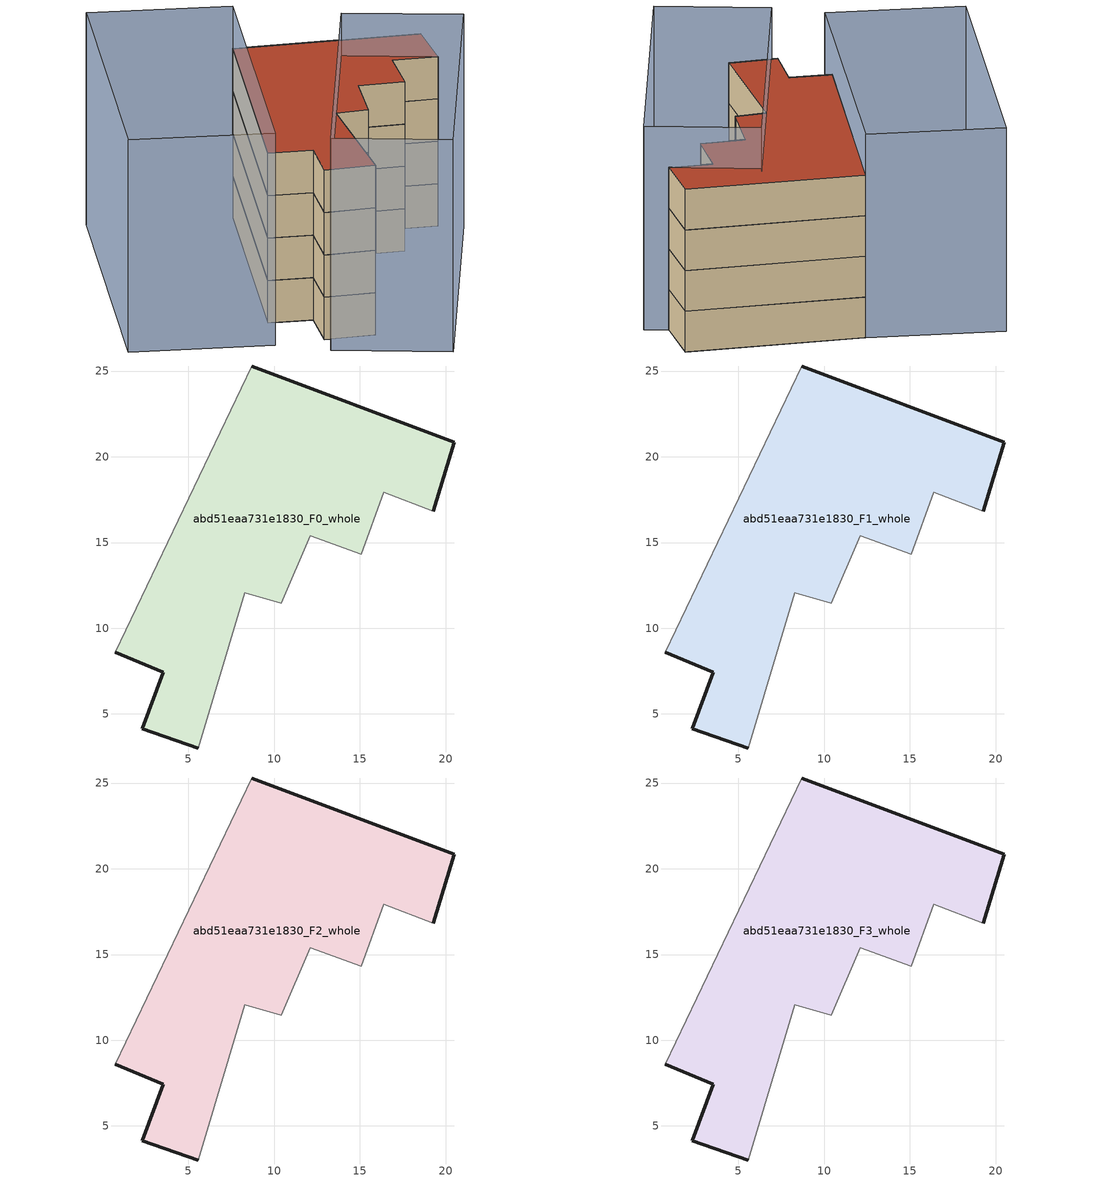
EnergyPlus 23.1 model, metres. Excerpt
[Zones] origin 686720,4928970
abd51eaa731e1830_F0_whole
 floor ground (EU_floor_Construction): 15.08,14.32 16.4,17.95 19.28,16.83 20.49,20.86 8.69,25.29 0.74,8.61 3.54,7.45 2.3,4.12 5.57,3.01 8.29,12.07 10.4,11.45 12.11,15.39 z0
 wall outside (EU_wall_Construction): 8.69,25.29 20.49,20.86 19.28,16.83 / 5.57,3.01 2.3,4.12 3.54,7.45 0.74,8.61 z0:3
 wall adiabatic (EU_wall_Construction): 19.28,16.83 16.4,17.95 15.08,14.32 12.11,15.39 10.4,11.45 8.29,12.07 5.57,3.01 / 0.74,8.61 8.69,25.29 z0:3
abd51eaa731e1830_F1_whole
 floor to abd51eaa731e1830_F0_whole (EU_floor_Construction): 15.08,14.32 16.4,17.95 19.27,16.83 20.49,20.86 8.69,25.29 0.74,8.61 3.53,7.45 2.29,4.12 5.57,3.01 8.29,12.07 10.4,11.45 12.11,15.39 z3
 wall outside (EU_wall_Construction): 8.69,25.29 20.49,20.86 19.28,16.83 / 5.57,3.01 2.3,4.12 3.54,7.45 0.74,8.61 z3:6
 wall adiabatic (EU_wall_Construction): 19.28,16.83 16.4,17.95 15.08,14.32 12.11,15.39 10.4,11.45 8.29,12.07 5.57,3.01 / 0.74,8.61 8.69,25.29 z3:6
abd51eaa731e1830_F2_whole
 floor to abd51eaa731e1830_F1_whole (EU_floor_Construction): 15.08,14.32 16.4,17.95 19.27,16.83 20.49,20.86 8.69,25.29 0.74,8.61 3.53,7.45 2.29,4.12 5.57,3.01 8.29,12.07 10.4,11.45 12.11,15.39 z6
 wall outside (EU_wall_Construction): 8.69,25.29 20.49,20.86 19.28,16.83 / 5.57,3.01 2.3,4.12 3.54,7.45 0.74,8.61 z6:9
 wall adiabatic (EU_wall_Construction): 19.28,16.83 16.4,17.95 15.08,14.32 12.11,15.39 10.4,11.45 8.29,12.07 5.57,3.01 / 0.74,8.61 8.69,25.29 z6:9
abd51eaa731e1830_F3_whole
 floor to abd51eaa731e1830_F2_whole (EU_floor_Construction): 15.08,14.32 16.4,17.95 19.27,16.83 20.49,20.86 8.69,25.29 0.74,8.61 3.53,7.45 2.29,4.12 5.57,3.01 8.29,12.07 10.4,11.45 12.11,15.39 z9
 wall outside (EU_wall_Construction): 8.69,25.29 20.49,20.86 19.28,16.83 / 5.57,3.01 2.3,4.12 3.54,7.45 0.74,8.61 z9:12
 wall adiabatic (EU_wall_Construction): 19.28,16.83 16.4,17.95 15.08,14.32 12.11,15.39 10.4,11.45 8.29,12.07 5.57,3.01 / 0.74,8.61 8.69,25.29 z9:12
 roof outside (EU_roof_Construction): 20.49,20.86 19.28,16.83 16.4,17.95 15.08,14.32 12.11,15.39 10.4,11.45 8.29,12.07 5.57,3.01 2.3,4.12 3.54,7.45 0.74,8.61 8.69,25.29 z12
shading: 20.67,15.88 8.31,-2.19 / 8.31,-2.19 1.65,2.36 / 1.65,2.36 14.01,20.44 / 14.01,20.44 20.67,15.88 / 8.69,25.3 -0.93,5.09 / -0.93,5.09 -9.68,9.26 / -9.68,9.26 -0.05,29.46 / -0.05,29.46 8.69,25.3 z0:15
[Building]
EU S2 Campaign: North Axis=0; Terrain=City; Solar Distribution=FullExterior
[Site:Location]
Bologna: Latitude=44.5; Longitude=11.25; Time Zone=1; Elevation=37
[SizingPeriod:WeatherFileDays]
AnnualSizingPeriod: Begin Month=1; Begin Day of Month=1; End Month=12; End Day of Month=31; Day of Week for Start Day=Monday; Use Weather File Daylight Saving Period=No; Use Weather File Rain and Snow Indicators=No
[MATERIAL]
EU_InternalMass_Material: Roughness=MediumRough; Thickness=0.1; Conductivity=1; Density=1800; Specific Heat=900; Thermal Absorptance=0.9; Solar Absorptance=0.7; Visible Absorptance=0.7
[MATERIAL:NOMASS] Roughness=MediumRough; Thermal Absorptance=0.9; Solar Absorptance=0.7; Visible Absorptance=0.7
Name | Thermal Resistance
EU_wall_NoMass | 0.937881
EU_roof_NoMass | 0.548572
EU_floor_NoMass | 0.71348
[CONSTRUCTION]
EU_wall_Construction: EU_wall_NoMass
EU_roof_Construction: EU_roof_NoMass
EU_floor_Construction: EU_floor_NoMass
EU_InternalMass_Construction: EU_InternalMass_Material
[ZONE] Type=1; Multiplier=1; Ceiling Height=autocalculate; Volume=520.293; Floor Area=autocalculate; Part of Total Floor Area=Yes
abd51eaa731e1830_F0_whole; abd51eaa731e1830_F1_whole; abd51eaa731e1830_F2_whole; abd51eaa731e1830_F3_whole
[INTERNALMASS] Construction=EU_InternalMass_Construction; Surface Area=173.431
Name | Zone or ZoneList
abd51eaa731e1830_F0_whole_EU_InternalMass | abd51eaa731e1830_F0_whole
abd51eaa731e1830_F1_whole_EU_InternalMass | abd51eaa731e1830_F1_whole
abd51eaa731e1830_F2_whole_EU_InternalMass | abd51eaa731e1830_F2_whole
abd51eaa731e1830_F3_whole_EU_InternalMass | abd51eaa731e1830_F3_whole
[OTHEREQUIPMENT] Fuel Type=Electricity; Design Level Calculation Method=Watts/Area; Power per Zone Floor Area=1; Fraction Latent=0; Fraction Radiant=0; Fraction Lost=0; Carbon Dioxide Generation Rate=0; EndUse Subcategory=EU_Step8_InternalGains
Name | Zone or ZoneList or Space or SpaceList | Schedule
EU_Step8_InternalGain_abd51eaa731e1830_F0_whole_f000 | abd51eaa731e1830_F0_whole | EU_Step8_GainSchedule_abd51eaa731e1830_F0_whole_f000
EU_Step8_InternalGain_abd51eaa731e1830_F1_whole_f000 | abd51eaa731e1830_F1_whole | EU_Step8_GainSchedule_abd51eaa731e1830_F1_whole_f000
EU_Step8_InternalGain_abd51eaa731e1830_F2_whole_f000 | abd51eaa731e1830_F2_whole | EU_Step8_GainSchedule_abd51eaa731e1830_F2_whole_f000
EU_Step8_InternalGain_abd51eaa731e1830_F3_whole_f000 | abd51eaa731e1830_F3_whole | EU_Step8_GainSchedule_abd51eaa731e1830_F3_whole_f000
[ZONEVENTILATION:DESIGNFLOWRATE] Schedule=EU_AlwaysOn; Design Flow Rate Calculation Method=AirChanges/Hour; Air Changes per Hour=0.687892; Ventilation Type=Natural; Fan Pressure Rise=0; Fan Total Efficiency=1; Constant Term Coefficient=1; Temperature Term Coefficient=0; Velocity Term Coefficient=0; Velocity Squared Term Coefficient=0; Minimum Indoor Temperature=-100; Maximum Indoor Temperature=100; Delta Temperature=-100; Minimum Outdoor Temperature=-100; Maximum Outdoor Temperature=100; Maximum Wind Speed=40
Name | Zone or ZoneList or Space or SpaceList
EU_ConstantAir_abd51eaa731e1830_F0_whole | abd51eaa731e1830_F0_whole
EU_ConstantAir_abd51eaa731e1830_F1_whole | abd51eaa731e1830_F1_whole
EU_ConstantAir_abd51eaa731e1830_F2_whole | abd51eaa731e1830_F2_whole
EU_ConstantAir_abd51eaa731e1830_F3_whole | abd51eaa731e1830_F3_whole
[HVACTEMPLATE:THERMOSTAT] Constant Heating Setpoint=20; Constant Cooling Setpoint=50
EU_HeatOnly_abd51eaa731e1830_F0_whole; EU_HeatOnly_abd51eaa731e1830_F1_whole; EU_HeatOnly_abd51eaa731e1830_F2_whole; EU_HeatOnly_abd51eaa731e1830_F3_whole
[HVACTEMPLATE:ZONE:IDEALLOADSAIRSYSTEM] System Availability Schedule=EU_AlwaysOn; Maximum Heating Supply Air Temperature=50; Minimum Cooling Supply Air Temperature=13; Maximum Heating Supply Air Humidity Ratio=0.0156; Minimum Cooling Supply Air Humidity Ratio=0.0077; Heating Limit=NoLimit; Cooling Limit=NoLimit; Heating Availability Schedule=EU_AlwaysOn; Cooling Availability Schedule=EU_CoolingOff; Dehumidification Control Type=ConstantSensibleHeatRatio; Cooling Sensible Heat Ratio=0.7; Dehumidification Setpoint=60; Humidification Control Type=None; Humidification Setpoint=30; Outdoor Air Method=None; Outdoor Air Flow Rate per Person=0.00944; Outdoor Air Flow Rate per Zone Floor Area=0; Outdoor Air Flow Rate per Zone=0; Demand Controlled Ventilation Type=None; Outdoor Air Economizer Type=NoEconomizer; Heat Recovery Type=None; Sensible Heat Recovery Effectiveness=0.7; Latent Heat Recovery Effectiveness=0.65
Name | Template Thermostat
abd51eaa731e1830_F0_whole | EU_HeatOnly_abd51eaa731e1830_F0_whole
abd51eaa731e1830_F1_whole | EU_HeatOnly_abd51eaa731e1830_F1_whole
abd51eaa731e1830_F2_whole | EU_HeatOnly_abd51eaa731e1830_F2_whole
abd51eaa731e1830_F3_whole | EU_HeatOnly_abd51eaa731e1830_F3_whole
[SIZING:ZONE] Zone Cooling Design Supply Air Temperature Input Method=SupplyAirTemperature; Zone Cooling Design Supply Air Temperature=13; Zone Heating Design Supply Air Temperature Input Method=SupplyAirTemperature; Zone Heating Design Supply Air Temperature=50; Zone Cooling Design Supply Air Humidity Ratio=0.008; Zone Heating Design Supply Air Humidity Ratio=0.008; Cooling Design Air Flow Method=DesignDay; Cooling Design Air Flow Rate=0; Cooling Minimum Air Flow per Zone Floor Area=0.000762; Cooling Minimum Air Flow=0; Cooling Minimum Air Flow Fraction=0.2; Heating Design Air Flow Method=DesignDay; Heating Design Air Flow Rate=0; Heating Maximum Air Flow per Zone Floor Area=0.002032; Heating Maximum Air Flow=0.141576; Heating Maximum Air Flow Fraction=0.3; Account for Dedicated Outdoor Air System=No; Dedicated Outdoor Air System Control Strategy=NeutralSupplyAir; Dedicated Outdoor Air Low Setpoint Temperature for Design=autosize; Dedicated Outdoor Air High Setpoint Temperature for Design=autosize; Zone Load Sizing Method=Sensible Load Only No Latent Load; Zone Latent Cooling Design Supply Air Humidity Ratio Input Method=HumidityRatioDifference; Zone Cooling Design Supply Air Humidity Ratio Difference=0.005; Zone Latent Heating Design Supply Air Humidity Ratio Input Method=HumidityRatioDifference; Zone Humidification Design Supply Air Humidity Ratio Difference=0.005
abd51eaa731e1830_F0_whole; abd51eaa731e1830_F1_whole; abd51eaa731e1830_F2_whole; abd51eaa731e1830_F3_whole
[SCHEDULE:CONSTANT]
Name | Hourly Value
EU_AlwaysOn | 1
EU_CoolingOff | 0
[SCHEDULE:FILE] Column Number=1; Rows to Skip at Top=0; Number of Hours of Data=8760; Column Separator=Comma; Interpolate to Timestep=No; Minutes per Item=60; Adjust Schedule for Daylight Savings=Yes
Name | File
EU_Step8_GainSchedule_abd51eaa731e1830_F0_whole_f000 | ../../schedules/abd51eaa731e1830/abd51eaa731e1830_F0_whole_f000_gain.csv
EU_Step8_GainSchedule_abd51eaa731e1830_F1_whole_f000 | ../../schedules/abd51eaa731e1830/abd51eaa731e1830_F1_whole_f000_gain.csv
EU_Step8_GainSchedule_abd51eaa731e1830_F2_whole_f000 | ../../schedules/abd51eaa731e1830/abd51eaa731e1830_F2_whole_f000_gain.csv
EU_Step8_GainSchedule_abd51eaa731e1830_F3_whole_f000 | ../../schedules/abd51eaa731e1830/abd51eaa731e1830_F3_whole_f000_gain.csv
